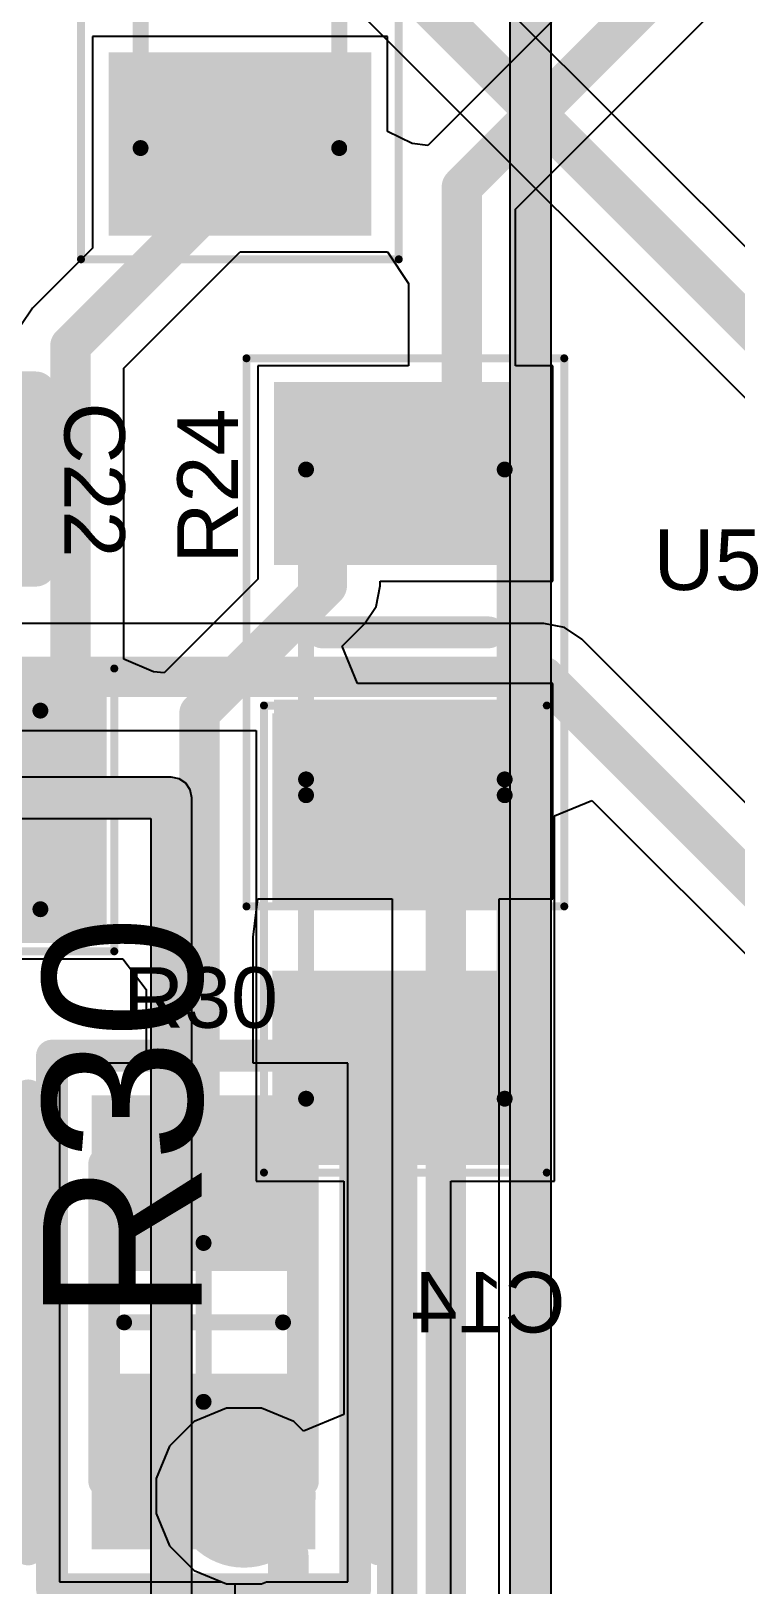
# Model space of a CAD drawing. Header units: inches. Extents: x 2.95 to 6.74, y 1.23 to 4.83.
# Drawn here: x 5.3983 to 5.5729, y 3.9179 to 4.303 of the extents above; entities that cross this region are included whole.
import ezdxf

# ---------------------------------------------------------------- set-up
doc = ezdxf.new("R2010")
doc.units = ezdxf.units.IN
doc.header["$MEASUREMENT"] = 0
for name, color, linetype in [('Bottom 3D Body', 56, 'Continuous'), ('Bottom Layer', 5, 'Continuous'), ('Bottom Overlay', 54, 'Continuous'), ('Bottom Paste', 16, 'Continuous'), ('Bottom Solder', 6, 'Continuous'), ('GND', 76, 'Continuous'), ('Mechanical 10', 56, 'Continuous'), ('Mechanical 12', 56, 'Continuous'), ('Mechanical 15', 56, 'Continuous'), ('PWR', 16, 'Continuous'), ('Top 3D Body', 56, 'Continuous'), ('Top Assembly', 56, 'Continuous'), ('Top Component Center', 56, 'Continuous'), ('Top Courtyard', 56, 'Continuous'), ('Top Layer', 1, 'Continuous'), ('Top Overlay', 2, 'Continuous'), ('Top Paste', 8, 'Continuous'), ('Top Solder', 216, 'Continuous'), ('Via Holes', 16, 'Continuous')]:
    doc.layers.add(name, color=color, linetype=linetype)
doc.styles.add('Arial', font='', dxfattribs={"height": 0.2})
doc.styles.get('Arial').set_extended_font_data('Arial')

# ---------------------------------------------------------------- blocks, each defined once
blk = doc.blocks.new('FP_RP732A_IPC_B_69')
at = {"layer": 'Top Layer'}
for points in [[(-0.05626, 0.02772), (-0.01272, 0.02772), (-0.01272, -0.02772), (-0.05626, -0.02772)], [(0.01272, 0.02772), (0.05626, 0.02772), (0.05626, -0.02772), (0.01272, -0.02772)]]:
    blk.add_hatch(color=1, dxfattribs=at).paths.add_polyline_path(points)
at = {"layer": 'Top Paste'}
for points in [[(-0.05626, 0.02772), (-0.01272, 0.02772), (-0.01272, -0.02772), (-0.05626, -0.02772)], [(0.01272, 0.02772), (0.05626, 0.02772), (0.05626, -0.02772), (0.01272, -0.02772)]]:
    blk.add_hatch(color=8, dxfattribs=at).paths.add_polyline_path(points)
at = {"layer": 'Top Solder'}
for points in [[(-0.05626, 0.02772), (-0.01272, 0.02772), (-0.01272, -0.02772), (-0.05626, -0.02772)], [(0.01272, 0.02772), (0.05626, 0.02772), (0.05626, -0.02772), (0.01272, -0.02772)]]:
    blk.add_hatch(color=216, dxfattribs=at).paths.add_polyline_path(points)
at = {"layer": 'Top 3D Body'}
for points in [[(-0.03937, 0.02461, 0.00787, 0.00787, 0), (-0.03937, -0.02461, 0.00787, 0.00787, 0)], [(-0.03937, 0.02461, 0.00787, 0.00787, 0), (0.03937, 0.02461, 0.00787, 0.00787, 0)], [(0.03937, 0.02461, 0.00787, 0.00787, 0), (0.03937, -0.02461, 0.00787, 0.00787, 0)], [(-0.03937, -0.02461, 0.00787, 0.00787, 0), (0.03937, -0.02461, 0.00787, 0.00787, 0)]]:
    blk.add_lwpolyline(points, format="xyseb", dxfattribs=at)
for points in [[(-0.04134, 0.02461, 0.00394, 0.00394, 1), (-0.0374, 0.02461, 0.00394, 0.00394, 1)], [(-0.04134, 0.02461, 0.00394, 0.00394, 1), (-0.0374, 0.02461, 0.00394, 0.00394, 1)], [(0.0374, 0.02461, 0.00394, 0.00394, 1), (0.04134, 0.02461, 0.00394, 0.00394, 1)], [(0.0374, 0.02461, 0.00394, 0.00394, 1), (0.04134, 0.02461, 0.00394, 0.00394, 1)], [(-0.04134, -0.02461, 0.00394, 0.00394, 1), (-0.0374, -0.02461, 0.00394, 0.00394, 1)], [(-0.04134, -0.02461, 0.00394, 0.00394, 1), (-0.0374, -0.02461, 0.00394, 0.00394, 1)], [(0.0374, -0.02461, 0.00394, 0.00394, 1), (0.04134, -0.02461, 0.00394, 0.00394, 1)], [(0.0374, -0.02461, 0.00394, 0.00394, 1), (0.04134, -0.02461, 0.00394, 0.00394, 1)]]:
    blk.add_lwpolyline(points, format="xyseb", close=True, dxfattribs=at)
at = {"layer": 'Top Assembly'}
for points in [[(-0.06611, 0.03756, 0.00787, 0.00787, 0), (-0.06611, -0.03756, 0.00787, 0.00787, 0)], [(-0.06611, 0.03756, 0.00787, 0.00787, 0), (0.06611, 0.03756, 0.00787, 0.00787, 0)], [(0.06611, 0.03756, 0.00787, 0.00787, 0), (0.06611, -0.03756, 0.00787, 0.00787, 0)], [(-0.06611, -0.03756, 0.00787, 0.00787, 0), (0.06611, -0.03756, 0.00787, 0.00787, 0)]]:
    blk.add_lwpolyline(points, format="xyseb", dxfattribs=at)
for points in [[(-0.06808, 0.03756, 0.00394, 0.00394, 1), (-0.06414, 0.03756, 0.00394, 0.00394, 1)], [(-0.06808, 0.03756, 0.00394, 0.00394, 1), (-0.06414, 0.03756, 0.00394, 0.00394, 1)], [(0.06414, 0.03756, 0.00394, 0.00394, 1), (0.06808, 0.03756, 0.00394, 0.00394, 1)], [(0.06414, 0.03756, 0.00394, 0.00394, 1), (0.06808, 0.03756, 0.00394, 0.00394, 1)], [(-0.06808, -0.03756, 0.00394, 0.00394, 1), (-0.06414, -0.03756, 0.00394, 0.00394, 1)], [(-0.06808, -0.03756, 0.00394, 0.00394, 1), (-0.06414, -0.03756, 0.00394, 0.00394, 1)], [(0.06414, -0.03756, 0.00394, 0.00394, 1), (0.06808, -0.03756, 0.00394, 0.00394, 1)], [(0.06414, -0.03756, 0.00394, 0.00394, 1), (0.06808, -0.03756, 0.00394, 0.00394, 1)]]:
    blk.add_lwpolyline(points, format="xyseb", close=True, dxfattribs=at)
at = {"layer": 'Top Component Center'}
for points in [[(0, 0.01969, 0.00394, 0.00394, 0), (0, -0.01969, 0.00394, 0.00394, 0)], [(-0.01969, 0, 0.00394, 0.00394, 0), (0.01969, 0, 0.00394, 0.00394, 0)]]:
    blk.add_lwpolyline(points, format="xyseb", dxfattribs=at)
for points in [[(-0.00098, 0.01969, 0.00197, 0.00197, 1), (0.00098, 0.01969, 0.00197, 0.00197, 1)], [(-0.02067, 0, 0.00197, 0.00197, 1), (-0.0187, 0, 0.00197, 0.00197, 1)], [(0.0187, 0, 0.00197, 0.00197, 1), (0.02067, 0, 0.00197, 0.00197, 1)], [(-0.00098, -0.01969, 0.00197, 0.00197, 1), (0.00098, -0.01969, 0.00197, 0.00197, 1)]]:
    blk.add_lwpolyline(points, format="xyseb", close=True, dxfattribs=at)
at = {"layer": 'Top Courtyard'}
for points in [[(-0.06611, 0.03756, 0.00787, 0.00787, 0), (-0.06611, -0.03756, 0.00787, 0.00787, 0)], [(-0.06611, 0.03756, 0.00787, 0.00787, 0), (0.06611, 0.03756, 0.00787, 0.00787, 0)], [(0.06611, 0.03756, 0.00787, 0.00787, 0), (0.06611, -0.03756, 0.00787, 0.00787, 0)], [(-0.06611, -0.03756, 0.00787, 0.00787, 0), (0.06611, -0.03756, 0.00787, 0.00787, 0)]]:
    blk.add_lwpolyline(points, format="xyseb", dxfattribs=at)
for points in [[(-0.06808, 0.03756, 0.00394, 0.00394, 1), (-0.06414, 0.03756, 0.00394, 0.00394, 1)], [(-0.06808, 0.03756, 0.00394, 0.00394, 1), (-0.06414, 0.03756, 0.00394, 0.00394, 1)], [(0.06414, 0.03756, 0.00394, 0.00394, 1), (0.06808, 0.03756, 0.00394, 0.00394, 1)], [(0.06414, 0.03756, 0.00394, 0.00394, 1), (0.06808, 0.03756, 0.00394, 0.00394, 1)], [(-0.06808, -0.03756, 0.00394, 0.00394, 1), (-0.06414, -0.03756, 0.00394, 0.00394, 1)], [(-0.06808, -0.03756, 0.00394, 0.00394, 1), (-0.06414, -0.03756, 0.00394, 0.00394, 1)], [(0.06414, -0.03756, 0.00394, 0.00394, 1), (0.06808, -0.03756, 0.00394, 0.00394, 1)], [(0.06414, -0.03756, 0.00394, 0.00394, 1), (0.06808, -0.03756, 0.00394, 0.00394, 1)]]:
    blk.add_lwpolyline(points, format="xyseb", close=True, dxfattribs=at)
at = {"layer": 'Top Overlay'}
for points in [[(-0.05626, 0.04347, 0.00787, 0.00787, 0), (0.05626, 0.04347, 0.00787, 0.00787, 0)], [(-0.05626, -0.04347, 0.00787, 0.00787, 0), (0.05626, -0.04347, 0.00787, 0.00787, 0)]]:
    blk.add_lwpolyline(points, format="xyseb", dxfattribs=at)
for points in [[(-0.05823, 0.04347, 0.00394, 0.00394, 1), (-0.0543, 0.04347, 0.00394, 0.00394, 1)], [(0.0543, 0.04347, 0.00394, 0.00394, 1), (0.05823, 0.04347, 0.00394, 0.00394, 1)], [(-0.05823, -0.04347, 0.00394, 0.00394, 1), (-0.0543, -0.04347, 0.00394, 0.00394, 1)], [(0.0543, -0.04347, 0.00394, 0.00394, 1), (0.05823, -0.04347, 0.00394, 0.00394, 1)]]:
    blk.add_lwpolyline(points, format="xyseb", close=True, dxfattribs=at)
at = {"layer": 'Top Assembly', "style": 'Arial'}
blk.add_text('R30', height=0.03937, dxfattribs=at).set_placement((0, 0.00044))
blk = doc.blocks.new('RESC2012X50N_75')
at = {"layer": 'Top Layer'}
for points in [[(-0.05807, -0.02854), (-0.05807, 0.02854), (-0.02067, 0.02854), (-0.02067, -0.02854)], [(0.02067, -0.02854), (0.02067, 0.02854), (0.05807, 0.02854), (0.05807, -0.02854)]]:
    blk.add_hatch(color=1, dxfattribs=at).paths.add_polyline_path(points)
at = {"layer": 'Top Paste'}
for points in [[(-0.05807, -0.02854), (-0.05807, 0.02854), (-0.02067, 0.02854), (-0.02067, -0.02854)], [(0.02067, -0.02854), (0.02067, 0.02854), (0.05807, 0.02854), (0.05807, -0.02854)]]:
    blk.add_hatch(color=8, dxfattribs=at).paths.add_polyline_path(points)
at = {"layer": 'Top Solder'}
for points in [[(-0.06207, -0.03254), (-0.06207, 0.03254), (-0.01667, 0.03254), (-0.01667, -0.03254)], [(0.01667, -0.03254), (0.01667, 0.03254), (0.06207, 0.03254), (0.06207, -0.03254)]]:
    blk.add_hatch(color=216, dxfattribs=at).paths.add_polyline_path(points)
at = {"layer": 'Mechanical 15'}
for points in [[(-0.06791, -0.03937, 0.00197, 0.00197, 0), (-0.06791, 0.03937, 0.00197, 0.00197, 0)], [(0.06791, 0.03937, 0.00197, 0.00197, 0), (-0.06791, 0.03937, 0.00197, 0.00197, 0)], [(0.06791, -0.03937, 0.00197, 0.00197, 0), (0.06791, 0.03937, 0.00197, 0.00197, 0)], [(0.06791, -0.03937, 0.00197, 0.00197, 0), (-0.06791, -0.03937, 0.00197, 0.00197, 0)]]:
    blk.add_lwpolyline(points, format="xyseb", dxfattribs=at)
for points in [[(-0.06841, 0.03937, 0.000984, 0.000984, 1), (-0.06742, 0.03937, 0.000984, 0.000984, 1)], [(-0.06841, 0.03937, 0.000984, 0.000984, 1), (-0.06742, 0.03937, 0.000984, 0.000984, 1)], [(0.06742, 0.03937, 0.000984, 0.000984, 1), (0.06841, 0.03937, 0.000984, 0.000984, 1)], [(0.06742, 0.03937, 0.000984, 0.000984, 1), (0.06841, 0.03937, 0.000984, 0.000984, 1)], [(-0.06841, -0.03937, 0.000984, 0.000984, 1), (-0.06742, -0.03937, 0.000984, 0.000984, 1)], [(-0.06841, -0.03937, 0.000984, 0.000984, 1), (-0.06742, -0.03937, 0.000984, 0.000984, 1)], [(0.06742, -0.03937, 0.000984, 0.000984, 1), (0.06841, -0.03937, 0.000984, 0.000984, 1)], [(0.06742, -0.03937, 0.000984, 0.000984, 1), (0.06841, -0.03937, 0.000984, 0.000984, 1)]]:
    blk.add_lwpolyline(points, format="xyseb", close=True, dxfattribs=at)
at = {"layer": 'Top 3D Body'}
for points in [[(-0.04035, -0.02461, 0.00394, 0.00394, 0), (-0.04035, 0.02461, 0.00394, 0.00394, 0)], [(0.04035, 0.02461, 0.00394, 0.00394, 0), (-0.04035, 0.02461, 0.00394, 0.00394, 0)], [(0.04035, -0.02461, 0.00394, 0.00394, 0), (0.04035, 0.02461, 0.00394, 0.00394, 0)], [(0.04035, -0.02461, 0.00394, 0.00394, 0), (-0.04035, -0.02461, 0.00394, 0.00394, 0)]]:
    blk.add_lwpolyline(points, format="xyseb", dxfattribs=at)
for points in [[(-0.04134, 0.02461, 0.00197, 0.00197, 1), (-0.03937, 0.02461, 0.00197, 0.00197, 1)], [(-0.04134, 0.02461, 0.00197, 0.00197, 1), (-0.03937, 0.02461, 0.00197, 0.00197, 1)], [(0.03937, 0.02461, 0.00197, 0.00197, 1), (0.04134, 0.02461, 0.00197, 0.00197, 1)], [(0.03937, 0.02461, 0.00197, 0.00197, 1), (0.04134, 0.02461, 0.00197, 0.00197, 1)], [(-0.04134, -0.02461, 0.00197, 0.00197, 1), (-0.03937, -0.02461, 0.00197, 0.00197, 1)], [(-0.04134, -0.02461, 0.00197, 0.00197, 1), (-0.03937, -0.02461, 0.00197, 0.00197, 1)], [(0.03937, -0.02461, 0.00197, 0.00197, 1), (0.04134, -0.02461, 0.00197, 0.00197, 1)], [(0.03937, -0.02461, 0.00197, 0.00197, 1), (0.04134, -0.02461, 0.00197, 0.00197, 1)]]:
    blk.add_lwpolyline(points, format="xyseb", close=True, dxfattribs=at)
at = {"layer": 'Top Overlay'}
blk.add_lwpolyline([(0, -0.02067, 0.00787, 0.00787, 0), (0, 0.02067, 0.00787, 0.00787, 0)], format="xyseb", dxfattribs=at)
for points in [[(-0.00197, 0.02067, 0.00394, 0.00394, 1), (0.00197, 0.02067, 0.00394, 0.00394, 1)], [(-0.00197, -0.02067, 0.00394, 0.00394, 1), (0.00197, -0.02067, 0.00394, 0.00394, 1)]]:
    blk.add_lwpolyline(points, format="xyseb", close=True, dxfattribs=at)
blk = doc.blocks.new('RESC2012X50N_81')
at = {"layer": 'Top Layer'}
for points in [[(-0.05807, -0.02854), (-0.05807, 0.02854), (-0.02067, 0.02854), (-0.02067, -0.02854)], [(0.02067, -0.02854), (0.02067, 0.02854), (0.05807, 0.02854), (0.05807, -0.02854)]]:
    blk.add_hatch(color=1, dxfattribs=at).paths.add_polyline_path(points)
at = {"layer": 'Top Paste'}
for points in [[(-0.05807, -0.02854), (-0.05807, 0.02854), (-0.02067, 0.02854), (-0.02067, -0.02854)], [(0.02067, -0.02854), (0.02067, 0.02854), (0.05807, 0.02854), (0.05807, -0.02854)]]:
    blk.add_hatch(color=8, dxfattribs=at).paths.add_polyline_path(points)
at = {"layer": 'Top Solder'}
for points in [[(-0.06207, -0.03254), (-0.06207, 0.03254), (-0.01667, 0.03254), (-0.01667, -0.03254)], [(0.01667, -0.03254), (0.01667, 0.03254), (0.06207, 0.03254), (0.06207, -0.03254)]]:
    blk.add_hatch(color=216, dxfattribs=at).paths.add_polyline_path(points)
at = {"layer": 'Mechanical 15'}
for points in [[(-0.06791, -0.03937, 0.00197, 0.00197, 0), (-0.06791, 0.03937, 0.00197, 0.00197, 0)], [(0.06791, 0.03937, 0.00197, 0.00197, 0), (-0.06791, 0.03937, 0.00197, 0.00197, 0)], [(0.06791, -0.03937, 0.00197, 0.00197, 0), (0.06791, 0.03937, 0.00197, 0.00197, 0)], [(0.06791, -0.03937, 0.00197, 0.00197, 0), (-0.06791, -0.03937, 0.00197, 0.00197, 0)]]:
    blk.add_lwpolyline(points, format="xyseb", dxfattribs=at)
for points in [[(-0.06841, 0.03937, 0.000984, 0.000984, 1), (-0.06742, 0.03937, 0.000984, 0.000984, 1)], [(-0.06841, 0.03937, 0.000984, 0.000984, 1), (-0.06742, 0.03937, 0.000984, 0.000984, 1)], [(0.06742, 0.03937, 0.000984, 0.000984, 1), (0.06841, 0.03937, 0.000984, 0.000984, 1)], [(0.06742, 0.03937, 0.000984, 0.000984, 1), (0.06841, 0.03937, 0.000984, 0.000984, 1)], [(-0.06841, -0.03937, 0.000984, 0.000984, 1), (-0.06742, -0.03937, 0.000984, 0.000984, 1)], [(-0.06841, -0.03937, 0.000984, 0.000984, 1), (-0.06742, -0.03937, 0.000984, 0.000984, 1)], [(0.06742, -0.03937, 0.000984, 0.000984, 1), (0.06841, -0.03937, 0.000984, 0.000984, 1)], [(0.06742, -0.03937, 0.000984, 0.000984, 1), (0.06841, -0.03937, 0.000984, 0.000984, 1)]]:
    blk.add_lwpolyline(points, format="xyseb", close=True, dxfattribs=at)
at = {"layer": 'Top 3D Body'}
for points in [[(-0.04035, -0.02461, 0.00394, 0.00394, 0), (-0.04035, 0.02461, 0.00394, 0.00394, 0)], [(0.04035, 0.02461, 0.00394, 0.00394, 0), (-0.04035, 0.02461, 0.00394, 0.00394, 0)], [(0.04035, -0.02461, 0.00394, 0.00394, 0), (0.04035, 0.02461, 0.00394, 0.00394, 0)], [(0.04035, -0.02461, 0.00394, 0.00394, 0), (-0.04035, -0.02461, 0.00394, 0.00394, 0)]]:
    blk.add_lwpolyline(points, format="xyseb", dxfattribs=at)
for points in [[(-0.04134, 0.02461, 0.00197, 0.00197, 1), (-0.03937, 0.02461, 0.00197, 0.00197, 1)], [(-0.04134, 0.02461, 0.00197, 0.00197, 1), (-0.03937, 0.02461, 0.00197, 0.00197, 1)], [(0.03937, 0.02461, 0.00197, 0.00197, 1), (0.04134, 0.02461, 0.00197, 0.00197, 1)], [(0.03937, 0.02461, 0.00197, 0.00197, 1), (0.04134, 0.02461, 0.00197, 0.00197, 1)], [(-0.04134, -0.02461, 0.00197, 0.00197, 1), (-0.03937, -0.02461, 0.00197, 0.00197, 1)], [(-0.04134, -0.02461, 0.00197, 0.00197, 1), (-0.03937, -0.02461, 0.00197, 0.00197, 1)], [(0.03937, -0.02461, 0.00197, 0.00197, 1), (0.04134, -0.02461, 0.00197, 0.00197, 1)], [(0.03937, -0.02461, 0.00197, 0.00197, 1), (0.04134, -0.02461, 0.00197, 0.00197, 1)]]:
    blk.add_lwpolyline(points, format="xyseb", close=True, dxfattribs=at)
at = {"layer": 'Top Overlay'}
blk.add_lwpolyline([(0, -0.02067, 0.00787, 0.00787, 0), (0, 0.02067, 0.00787, 0.00787, 0)], format="xyseb", dxfattribs=at)
for points in [[(-0.00197, 0.02067, 0.00394, 0.00394, 1), (0.00197, 0.02067, 0.00394, 0.00394, 1)], [(-0.00197, -0.02067, 0.00394, 0.00394, 1), (0.00197, -0.02067, 0.00394, 0.00394, 1)]]:
    blk.add_lwpolyline(points, format="xyseb", close=True, dxfattribs=at)
blk = doc.blocks.new('CAPC1005X55N_155')
at = {"layer": 'Top Layer'}
for points in [[(-0.03063, 0.01181), (-0.00937, 0.01181), (-0.00937, -0.01181), (-0.03063, -0.01181)], [(0.00638, 0.01181), (0.02764, 0.01181), (0.02764, -0.01181), (0.00638, -0.01181)]]:
    blk.add_hatch(color=1, dxfattribs=at).paths.add_polyline_path(points)
at = {"layer": 'Top Paste'}
for points in [[(-0.03063, 0.01181), (-0.00937, 0.01181), (-0.00937, -0.01181), (-0.03063, -0.01181)], [(0.00638, 0.01181), (0.02764, 0.01181), (0.02764, -0.01181), (0.00638, -0.01181)]]:
    blk.add_hatch(color=8, dxfattribs=at).paths.add_polyline_path(points)
at = {"layer": 'Top Solder'}
for points in [[(-0.03465, 0.01583), (-0.00535, 0.01583), (-0.00535, -0.01583), (-0.03465, -0.01583)], [(0.00236, 0.01583), (0.03165, 0.01583), (0.03165, -0.01583), (0.00236, -0.01583)]]:
    blk.add_hatch(color=216, dxfattribs=at).paths.add_polyline_path(points)
at = {"layer": 'Mechanical 10'}
for points in [[(-0.02087, 0.01102, 0.01, 0.01, 0), (-0.02087, -0.01102, 0.01, 0.01, 0)], [(0.02087, 0.01102, 0.01, 0.01, 0), (-0.02087, 0.01102, 0.01, 0.01, 0)], [(0.02087, 0.01102, 0.01, 0.01, 0), (0.02087, -0.01102, 0.01, 0.01, 0)], [(0.02087, -0.01102, 0.01, 0.01, 0), (-0.02087, -0.01102, 0.01, 0.01, 0)]]:
    blk.add_lwpolyline(points, format="xyseb", dxfattribs=at)
for points in [[(-0.02337, 0.01102, 0.005, 0.005, 1), (-0.01837, 0.01102, 0.005, 0.005, 1)], [(-0.02337, 0.01102, 0.005, 0.005, 1), (-0.01837, 0.01102, 0.005, 0.005, 1)], [(0.01837, 0.01102, 0.005, 0.005, 1), (0.02337, 0.01102, 0.005, 0.005, 1)], [(0.01837, 0.01102, 0.005, 0.005, 1), (0.02337, 0.01102, 0.005, 0.005, 1)], [(-0.02337, -0.01102, 0.005, 0.005, 1), (-0.01837, -0.01102, 0.005, 0.005, 1)], [(-0.02337, -0.01102, 0.005, 0.005, 1), (-0.01837, -0.01102, 0.005, 0.005, 1)], [(0.01837, -0.01102, 0.005, 0.005, 1), (0.02337, -0.01102, 0.005, 0.005, 1)], [(0.01837, -0.01102, 0.005, 0.005, 1), (0.02337, -0.01102, 0.005, 0.005, 1)]]:
    blk.add_lwpolyline(points, format="xyseb", close=True, dxfattribs=at)
at = {"layer": 'Mechanical 12'}
for points in [[(-0.0374, 0.02165, 0.01, 0.01, 0), (-0.0374, -0.02165, 0.01, 0.01, 0)], [(0.0374, 0.02165, 0.01, 0.01, 0), (-0.0374, 0.02165, 0.01, 0.01, 0)], [(0.0374, 0.02165, 0.01, 0.01, 0), (0.0374, -0.02165, 0.01, 0.01, 0)], [(0.0374, -0.02165, 0.01, 0.01, 0), (-0.0374, -0.02165, 0.01, 0.01, 0)]]:
    blk.add_lwpolyline(points, format="xyseb", dxfattribs=at)
for points in [[(-0.0399, 0.02165, 0.005, 0.005, 1), (-0.0349, 0.02165, 0.005, 0.005, 1)], [(-0.0399, 0.02165, 0.005, 0.005, 1), (-0.0349, 0.02165, 0.005, 0.005, 1)], [(0.0349, 0.02165, 0.005, 0.005, 1), (0.0399, 0.02165, 0.005, 0.005, 1)], [(0.0349, 0.02165, 0.005, 0.005, 1), (0.0399, 0.02165, 0.005, 0.005, 1)], [(-0.0399, -0.02165, 0.005, 0.005, 1), (-0.0349, -0.02165, 0.005, 0.005, 1)], [(-0.0399, -0.02165, 0.005, 0.005, 1), (-0.0349, -0.02165, 0.005, 0.005, 1)], [(0.0349, -0.02165, 0.005, 0.005, 1), (0.0399, -0.02165, 0.005, 0.005, 1)], [(0.0349, -0.02165, 0.005, 0.005, 1), (0.0399, -0.02165, 0.005, 0.005, 1)]]:
    blk.add_lwpolyline(points, format="xyseb", close=True, dxfattribs=at)
blk = doc.blocks.new('CAPC2012X94N_158')
at = {"layer": 'Top Layer'}
for points in [[(-0.05197, -0.02894), (-0.05197, 0.02894), (-0.01181, 0.02894), (-0.01181, -0.02894)], [(0.01181, -0.02894), (0.01181, 0.02894), (0.05197, 0.02894), (0.05197, -0.02894)]]:
    blk.add_hatch(color=1, dxfattribs=at).paths.add_polyline_path(points)
at = {"layer": 'Top Paste'}
for points in [[(-0.05197, -0.02894), (-0.05197, 0.02894), (-0.01181, 0.02894), (-0.01181, -0.02894)], [(0.01181, -0.02894), (0.01181, 0.02894), (0.05197, 0.02894), (0.05197, -0.02894)]]:
    blk.add_hatch(color=8, dxfattribs=at).paths.add_polyline_path(points)
at = {"layer": 'Top Solder'}
for points in [[(-0.05597, -0.03294), (-0.05597, 0.03294), (-0.00781, 0.03294), (-0.00781, -0.03294)], [(0.00781, -0.03294), (0.00781, 0.03294), (0.05597, 0.03294), (0.05597, -0.03294)]]:
    blk.add_hatch(color=216, dxfattribs=at).paths.add_polyline_path(points)
at = {"layer": 'Mechanical 15'}
for points in [[(-0.05787, 0.03504, 0.00197, 0.00197, 0), (0.05787, 0.03504, 0.00197, 0.00197, 0)], [(-0.05787, -0.03504, 0.00197, 0.00197, 0), (-0.05787, 0.03504, 0.00197, 0.00197, 0)], [(0.05787, -0.03504, 0.00197, 0.00197, 0), (0.05787, 0.03504, 0.00197, 0.00197, 0)], [(-0.05787, -0.03504, 0.00197, 0.00197, 0), (0.05787, -0.03504, 0.00197, 0.00197, 0)]]:
    blk.add_lwpolyline(points, format="xyseb", dxfattribs=at)
for points in [[(-0.05837, 0.03504, 0.000984, 0.000984, 1), (-0.05738, 0.03504, 0.000984, 0.000984, 1)], [(-0.05837, 0.03504, 0.000984, 0.000984, 1), (-0.05738, 0.03504, 0.000984, 0.000984, 1)], [(0.05738, 0.03504, 0.000984, 0.000984, 1), (0.05837, 0.03504, 0.000984, 0.000984, 1)], [(0.05738, 0.03504, 0.000984, 0.000984, 1), (0.05837, 0.03504, 0.000984, 0.000984, 1)], [(-0.05837, -0.03504, 0.000984, 0.000984, 1), (-0.05738, -0.03504, 0.000984, 0.000984, 1)], [(-0.05837, -0.03504, 0.000984, 0.000984, 1), (-0.05738, -0.03504, 0.000984, 0.000984, 1)], [(0.05738, -0.03504, 0.000984, 0.000984, 1), (0.05837, -0.03504, 0.000984, 0.000984, 1)], [(0.05738, -0.03504, 0.000984, 0.000984, 1), (0.05837, -0.03504, 0.000984, 0.000984, 1)]]:
    blk.add_lwpolyline(points, format="xyseb", close=True, dxfattribs=at)
at = {"layer": 'Top 3D Body'}
for points in [[(-0.03957, 0.02461, 0.00394, 0.00394, 0), (0.03957, 0.02461, 0.00394, 0.00394, 0)], [(-0.03957, -0.02461, 0.00394, 0.00394, 0), (-0.03957, 0.02461, 0.00394, 0.00394, 0)], [(0.03957, -0.02461, 0.00394, 0.00394, 0), (0.03957, 0.02461, 0.00394, 0.00394, 0)], [(-0.03957, -0.02461, 0.00394, 0.00394, 0), (0.03957, -0.02461, 0.00394, 0.00394, 0)]]:
    blk.add_lwpolyline(points, format="xyseb", dxfattribs=at)
for points in [[(-0.04055, 0.02461, 0.00197, 0.00197, 1), (-0.03858, 0.02461, 0.00197, 0.00197, 1)], [(-0.04055, 0.02461, 0.00197, 0.00197, 1), (-0.03858, 0.02461, 0.00197, 0.00197, 1)], [(0.03858, 0.02461, 0.00197, 0.00197, 1), (0.04055, 0.02461, 0.00197, 0.00197, 1)], [(0.03858, 0.02461, 0.00197, 0.00197, 1), (0.04055, 0.02461, 0.00197, 0.00197, 1)], [(-0.04055, -0.02461, 0.00197, 0.00197, 1), (-0.03858, -0.02461, 0.00197, 0.00197, 1)], [(-0.04055, -0.02461, 0.00197, 0.00197, 1), (-0.03858, -0.02461, 0.00197, 0.00197, 1)], [(0.03858, -0.02461, 0.00197, 0.00197, 1), (0.04055, -0.02461, 0.00197, 0.00197, 1)], [(0.03858, -0.02461, 0.00197, 0.00197, 1), (0.04055, -0.02461, 0.00197, 0.00197, 1)]]:
    blk.add_lwpolyline(points, format="xyseb", close=True, dxfattribs=at)
blk = doc.blocks.new('CAPC2012X94N_B_163')
at = {"layer": 'Bottom Layer'}
for points in [[(-0.01181, 0.02894), (-0.01181, -0.02894), (-0.05197, -0.02894), (-0.05197, 0.02894)], [(0.05197, 0.02894), (0.05197, -0.02894), (0.01181, -0.02894), (0.01181, 0.02894)]]:
    blk.add_hatch(color=5, dxfattribs=at).paths.add_polyline_path(points)
at = {"layer": 'Bottom Paste'}
for points in [[(-0.01181, 0.02894), (-0.01181, -0.02894), (-0.05197, -0.02894), (-0.05197, 0.02894)], [(0.05197, 0.02894), (0.05197, -0.02894), (0.01181, -0.02894), (0.01181, 0.02894)]]:
    blk.add_hatch(color=16, dxfattribs=at).paths.add_polyline_path(points)
at = {"layer": 'Bottom Solder'}
for points in [[(-0.00781, 0.03294), (-0.00781, -0.03294), (-0.05597, -0.03294), (-0.05597, 0.03294)], [(0.05597, 0.03294), (0.05597, -0.03294), (0.00781, -0.03294), (0.00781, 0.03294)]]:
    blk.add_hatch(color=6, dxfattribs=at).paths.add_polyline_path(points)
at = {"layer": 'Bottom 3D Body'}
for points in [[(0.03957, 0.02461, 0.00394, 0.00394, 0), (-0.03957, 0.02461, 0.00394, 0.00394, 0)], [(-0.03957, -0.02461, 0.00394, 0.00394, 0), (-0.03957, 0.02461, 0.00394, 0.00394, 0)], [(0.03957, -0.02461, 0.00394, 0.00394, 0), (0.03957, 0.02461, 0.00394, 0.00394, 0)], [(0.03957, -0.02461, 0.00394, 0.00394, 0), (-0.03957, -0.02461, 0.00394, 0.00394, 0)]]:
    blk.add_lwpolyline(points, format="xyseb", dxfattribs=at)
for points in [[(-0.04055, 0.02461, 0.00197, 0.00197, 1), (-0.03858, 0.02461, 0.00197, 0.00197, 1)], [(-0.04055, 0.02461, 0.00197, 0.00197, 1), (-0.03858, 0.02461, 0.00197, 0.00197, 1)], [(0.03858, 0.02461, 0.00197, 0.00197, 1), (0.04055, 0.02461, 0.00197, 0.00197, 1)], [(0.03858, 0.02461, 0.00197, 0.00197, 1), (0.04055, 0.02461, 0.00197, 0.00197, 1)], [(-0.04055, -0.02461, 0.00197, 0.00197, 1), (-0.03858, -0.02461, 0.00197, 0.00197, 1)], [(-0.04055, -0.02461, 0.00197, 0.00197, 1), (-0.03858, -0.02461, 0.00197, 0.00197, 1)], [(0.03858, -0.02461, 0.00197, 0.00197, 1), (0.04055, -0.02461, 0.00197, 0.00197, 1)], [(0.03858, -0.02461, 0.00197, 0.00197, 1), (0.04055, -0.02461, 0.00197, 0.00197, 1)]]:
    blk.add_lwpolyline(points, format="xyseb", close=True, dxfattribs=at)
at = {"layer": 'Mechanical 15'}
for points in [[(0.05787, 0.03504, 0.00197, 0.00197, 0), (-0.05787, 0.03504, 0.00197, 0.00197, 0)], [(-0.05787, -0.03504, 0.00197, 0.00197, 0), (-0.05787, 0.03504, 0.00197, 0.00197, 0)], [(0.05787, -0.03504, 0.00197, 0.00197, 0), (0.05787, 0.03504, 0.00197, 0.00197, 0)], [(0.05787, -0.03504, 0.00197, 0.00197, 0), (-0.05787, -0.03504, 0.00197, 0.00197, 0)]]:
    blk.add_lwpolyline(points, format="xyseb", dxfattribs=at)
for points in [[(-0.05837, 0.03504, 0.000984, 0.000984, 1), (-0.05738, 0.03504, 0.000984, 0.000984, 1)], [(-0.05837, 0.03504, 0.000984, 0.000984, 1), (-0.05738, 0.03504, 0.000984, 0.000984, 1)], [(0.05738, 0.03504, 0.000984, 0.000984, 1), (0.05837, 0.03504, 0.000984, 0.000984, 1)], [(0.05738, 0.03504, 0.000984, 0.000984, 1), (0.05837, 0.03504, 0.000984, 0.000984, 1)], [(-0.05837, -0.03504, 0.000984, 0.000984, 1), (-0.05738, -0.03504, 0.000984, 0.000984, 1)], [(-0.05837, -0.03504, 0.000984, 0.000984, 1), (-0.05738, -0.03504, 0.000984, 0.000984, 1)], [(0.05738, -0.03504, 0.000984, 0.000984, 1), (0.05837, -0.03504, 0.000984, 0.000984, 1)], [(0.05738, -0.03504, 0.000984, 0.000984, 1), (0.05837, -0.03504, 0.000984, 0.000984, 1)]]:
    blk.add_lwpolyline(points, format="xyseb", close=True, dxfattribs=at)

msp = doc.modelspace()

# ---------------------------------------------------------------- hatches: boundary and pattern name
at = {"layer": 'Bottom Layer'}
h = msp.add_hatch(color=5, dxfattribs=at)
edge = h.paths.add_edge_path()
edge.add_arc((5.498, 4.11), 0.01378, 0, 360)
h = msp.add_hatch(color=5, dxfattribs=at)
edge = h.paths.add_edge_path()
edge.add_arc((5.451, 3.94), 0.01378, 0, 360)
at = {"layer": 'Bottom Solder'}
h = msp.add_hatch(color=6, dxfattribs=at)
edge = h.paths.add_edge_path()
edge.add_arc((5.498, 4.11), 0.01778, 0, 360)
h = msp.add_hatch(color=6, dxfattribs=at)
edge = h.paths.add_edge_path()
edge.add_arc((5.451, 3.94), 0.01778, 0, 360)
at = {"layer": 'GND'}
h = msp.add_hatch(color=76, dxfattribs=at)
edge = h.paths.add_edge_path()
edge.add_arc((5.498, 4.11), 0.01591, 0, 360)
h = msp.add_hatch(color=76, dxfattribs=at)
edge = h.paths.add_edge_path()
edge.add_arc((5.451, 3.94), 0.01591, 0, 360)
at = {"layer": 'PWR'}
h = msp.add_hatch(color=16, dxfattribs=at)
edge = h.paths.add_edge_path()
edge.add_arc((5.498, 4.11), 0.01591, 0, 360)
h = msp.add_hatch(color=16, dxfattribs=at)
edge = h.paths.add_edge_path()
edge.add_arc((5.451, 3.94), 0.01591, 0, 360)
at = {"layer": 'Top Layer'}
h = msp.add_hatch(color=1, dxfattribs=at)
edge = h.paths.add_edge_path()
edge.add_arc((5.498, 4.11), 0.01378, 0, 360)
h = msp.add_hatch(color=1, dxfattribs=at)
edge = h.paths.add_edge_path()
edge.add_arc((5.451, 3.94), 0.01378, 0, 360)
at = {"layer": 'Top Solder'}
h = msp.add_hatch(color=216, dxfattribs=at)
edge = h.paths.add_edge_path()
edge.add_arc((5.498, 4.11), 0.01778, 0, 360)
h = msp.add_hatch(color=216, dxfattribs=at)
edge = h.paths.add_edge_path()
edge.add_arc((5.451, 3.94), 0.01778, 0, 360)
at = {"layer": 'Via Holes'}
h = msp.add_hatch(color=7, dxfattribs=at)
edge = h.paths.add_edge_path()
edge.add_arc((5.498, 4.11), 0.00591, 0, 360)
h = msp.add_hatch(color=7, dxfattribs=at)
edge = h.paths.add_edge_path()
edge.add_arc((5.451, 3.94), 0.00591, 0, 360)

# ---------------------------------------------------------------- linework, layer by layer
at = {"layer": 'Bottom Layer'}
for p, q in [((5.70337, 4.12137), (5.47137, 4.35337)), ((5.45651, 4.33075), (5.68075, 4.10651)), ((5.52532, 4.15622), (5.38197, 4.15622)), ((5.53039, 4.15521), (5.52532, 4.15622)), ((5.53469, 4.15234), (5.53039, 4.15521)), ((5.67478, 4.01225), (5.53469, 4.15234)), ((5.38746, 4.12971), (5.45406, 4.12971)), ((5.45406, 4.12971), (5.45406, 4.08419)), ((5.52794, 4.10854), (5.53718, 4.11237)), ((5.53718, 4.11237), (5.65992, 3.98963)), ((5.52794, 4.08419), (5.52794, 4.10854)), ((5.45406, 4.08419), (5.45406, 4.08181)), ((5.45406, 4.08181), (5.45406, 4.07419)), ((5.52794, 4.08181), (5.52794, 4.08419)), ((5.52794, 4.07419), (5.52794, 4.08181)), ((5.45406, 4.07419), (5.45406, 4.07181)), ((5.52794, 4.07181), (5.52794, 4.07419)), ((5.45406, 4.07181), (5.45406, 4.01803)), ((5.52794, 4.01803), (5.52794, 4.07181)), ((5.45406, 4.01803), (5.47575, 4.01803)), ((5.47575, 4.01803), (5.47575, 3.9602)), ((5.50225, 3.90549), (5.50225, 4.01803)), ((5.50225, 4.01803), (5.52794, 4.01803)), ((5.43866, 3.95846), (5.43254, 3.95234)), ((5.44667, 3.96178), (5.43866, 3.95846)), ((5.45533, 3.96178), (5.44667, 3.96178)), ((5.46334, 3.95846), (5.45533, 3.96178)), ((5.46575, 3.95606), (5.46334, 3.95846)), ((5.47575, 3.9602), (5.46575, 3.95606)), ((5.43254, 3.95234), (5.42922, 3.94433)), ((5.42922, 3.94433), (5.42922, 3.93567)), ((5.42922, 3.93567), (5.43254, 3.92766)), ((5.43254, 3.92766), (5.43866, 3.92154)), ((5.43866, 3.92154), (5.44667, 3.91822)), ((5.44667, 3.91822), (5.44875, 3.91822)), ((5.44875, 3.91822), (5.44875, 3.80154))]:
    msp.add_line(p, q, dxfattribs=at)
for points in [[(5.462, 4.344, 0.01, 0.01, 0), (5.694, 4.112, 0.01, 0.01, 0)], [(5.38197, 4.14297, 0.01, 0.01, 0), (5.52532, 4.14297, 0.01, 0.01, 0)], [(5.52532, 4.14297, 0.01, 0.01, 0), (5.66929, 3.999, 0.01, 0.01, 0)], [(5.491, 4.10989, 0.01, 0.01, 0), (5.49111, 4.11, 0.01, 0.01, 0)], [(5.49111, 4.11, 0.01, 0.01, 0), (5.498, 4.11, 0.01, 0.01, 0)], [(5.491, 4.04, 0.01, 0.01, 0), (5.491, 4.04611, 0.01, 0.01, 0)], [(5.489, 4.038, 0.01, 0.01, 0), (5.491, 4.04, 0.01, 0.01, 0)], [(5.489, 3.9, 0.01, 0.01, 0), (5.489, 4.038, 0.01, 0.01, 0)], [(5.451, 3.93636, 0.01, 0.01, 0), (5.451, 3.94, 0.01, 0.01, 0)], [(5.451, 3.93636, 0.01, 0.01, 0), (5.462, 3.92536, 0.01, 0.01, 0)], [(5.462, 3.7944, 0.01, 0.01, 0), (5.462, 3.92536, 0.01, 0.01, 0)]]:
    msp.add_lwpolyline(points, format="xyseb", dxfattribs=at)
for points in [[(5.52282, 4.14297, 0.005, 0.005, 1), (5.52782, 4.14297, 0.005, 0.005, 1)], [(5.52282, 4.14297, 0.005, 0.005, 1), (5.52782, 4.14297, 0.005, 0.005, 1)], [(5.4885, 4.10989, 0.005, 0.005, 1), (5.4935, 4.10989, 0.005, 0.005, 1)], [(5.48861, 4.11, 0.005, 0.005, 1), (5.49361, 4.11, 0.005, 0.005, 1)], [(5.48861, 4.11, 0.005, 0.005, 1), (5.49361, 4.11, 0.005, 0.005, 1)], [(5.4955, 4.11, 0.005, 0.005, 1), (5.5005, 4.11, 0.005, 0.005, 1)], [(5.4885, 4.04611, 0.005, 0.005, 1), (5.4935, 4.04611, 0.005, 0.005, 1)], [(5.4885, 4.04, 0.005, 0.005, 1), (5.4935, 4.04, 0.005, 0.005, 1)], [(5.4885, 4.04, 0.005, 0.005, 1), (5.4935, 4.04, 0.005, 0.005, 1)], [(5.4865, 4.038, 0.005, 0.005, 1), (5.4915, 4.038, 0.005, 0.005, 1)], [(5.4865, 4.038, 0.005, 0.005, 1), (5.4915, 4.038, 0.005, 0.005, 1)], [(5.4485, 3.94, 0.005, 0.005, 1), (5.4535, 3.94, 0.005, 0.005, 1)], [(5.4485, 3.93636, 0.005, 0.005, 1), (5.4535, 3.93636, 0.005, 0.005, 1)], [(5.4485, 3.93636, 0.005, 0.005, 1), (5.4535, 3.93636, 0.005, 0.005, 1)], [(5.4595, 3.92536, 0.005, 0.005, 1), (5.4645, 3.92536, 0.005, 0.005, 1)], [(5.4595, 3.92536, 0.005, 0.005, 1), (5.4645, 3.92536, 0.005, 0.005, 1)]]:
    msp.add_lwpolyline(points, format="xyseb", close=True, dxfattribs=at)
at = {"layer": 'GND'}
for p, q in [((5.5169, 4.401), (5.5169, 3.6991)), ((5.5271, 3.694), (5.5271, 4.401)), ((5.433, 4.1181), (4.882, 4.1181)), ((5.43495, 4.11771), (5.433, 4.1181)), ((5.4366, 4.1166), (5.43495, 4.11771)), ((5.43771, 4.11495), (5.4366, 4.1166)), ((5.4381, 4.113), (5.43771, 4.11495)), ((5.4381, 3.823), (5.4381, 4.113)), ((4.8871, 4.1079), (5.4279, 4.1079)), ((5.4279, 4.1079), (5.4279, 3.8281))]:
    msp.add_line(p, q, dxfattribs=at)
for points in [[(5.522, 3.694, 0.01, 0.01, 0), (5.522, 4.401, 0.01, 0.01, 0)], [(5.104, 4.113, 0.01, 0.01, 0), (5.433, 4.113, 0.01, 0.01, 0)], [(5.433, 3.823, 0.01, 0.01, 0), (5.433, 4.113, 0.01, 0.01, 0)]]:
    msp.add_lwpolyline(points, format="xyseb", dxfattribs=at)
msp.add_lwpolyline([(5.4305, 4.113, 0.005, 0.005, 1), (5.4355, 4.113, 0.005, 0.005, 1)], format="xyseb", close=True, dxfattribs=at)
msp.add_lwpolyline([(5.4305, 4.113, 0.005, 0.005, 1), (5.4355, 4.113, 0.005, 0.005, 1)], format="xyseb", close=True, dxfattribs=at)
at = {"layer": 'Top Layer'}
for p, q in [((5.58849, 4.3666), (5.49654, 4.27466)), ((5.51825, 4.25888), (5.61111, 4.35174)), ((5.48654, 4.3017), (5.41346, 4.3017)), ((5.41346, 4.3017), (5.41346, 4.2492)), ((5.48654, 4.27815), (5.48654, 4.3017)), ((5.49272, 4.27516), (5.48654, 4.27815)), ((5.49654, 4.27466), (5.49272, 4.27516)), ((5.51825, 4.22007), (5.51825, 4.25888)), ((5.41346, 4.2492), (5.39863, 4.23437)), ((5.42125, 4.21951), (5.45004, 4.2483)), ((5.45004, 4.2483), (5.48654, 4.2483)), ((5.48654, 4.2483), (5.49175, 4.24045)), ((5.49175, 4.24045), (5.49175, 4.22007)), ((5.39863, 4.23437), (5.39575, 4.23007)), ((5.42125, 4.14734), (5.42125, 4.21951)), ((5.49175, 4.22007), (5.45446, 4.22007)), ((5.45446, 4.22007), (5.45446, 4.1672)), ((5.52754, 4.22007), (5.51825, 4.22007)), ((5.52754, 4.16667), (5.52754, 4.22007)), ((5.45446, 4.1672), (5.43125, 4.144)), ((5.48478, 4.16553), (5.48478, 4.16667)), ((5.48478, 4.16667), (5.52754, 4.16667)), ((5.48377, 4.16045), (5.48478, 4.16553)), ((5.4809, 4.15615), (5.48377, 4.16045)), ((5.47531, 4.15057), (5.4809, 4.15615)), ((5.42859, 4.14424), (5.42125, 4.14734)), ((5.47914, 4.14133), (5.47531, 4.15057)), ((5.43125, 4.144), (5.42859, 4.14424)), ((5.52754, 4.14133), (5.47914, 4.14133)), ((5.52754, 4.08793), (5.52754, 4.14133)), ((5.45325, 4.07843), (5.45446, 4.08793)), ((5.45446, 4.08793), (5.48775, 4.08793)), ((5.48775, 4.08793), (5.48775, 3.90164)), ((5.51425, 3.90164), (5.51425, 4.08793)), ((5.51425, 4.08793), (5.52754, 4.08793)), ((5.45325, 4.04726), (5.45325, 4.07843)), ((5.37981, 4.07306), (5.42097, 4.07306)), ((5.42097, 4.07306), (5.42675, 4.06546)), ((5.42675, 4.06546), (5.42675, 4.04726)), ((5.42675, 4.04726), (5.40528, 4.04726)), ((5.40528, 4.04726), (5.40528, 3.98828)), ((5.47672, 4.04726), (5.45325, 4.04726)), ((5.47672, 3.98828), (5.47672, 4.04726)), ((5.40528, 3.98828), (5.40528, 3.98772)), ((5.40528, 3.98772), (5.40528, 3.97828)), ((5.47672, 3.98772), (5.47672, 3.98828)), ((5.47672, 3.97828), (5.47672, 3.98772)), ((5.40528, 3.97828), (5.40528, 3.97772)), ((5.40528, 3.97772), (5.40528, 3.91874)), ((5.47672, 3.97772), (5.47672, 3.97828)), ((5.47672, 3.91874), (5.47672, 3.97772)), ((5.40528, 3.91874), (5.44542, 3.91874)), ((5.44542, 3.91874), (5.44667, 3.91822)), ((5.44667, 3.91822), (5.45533, 3.91822)), ((5.45533, 3.91822), (5.45658, 3.91874)), ((5.45658, 3.91874), (5.47672, 3.91874))]:
    msp.add_line(p, q, dxfattribs=at)
for points in [[(5.505, 4.26437, 0.01, 0.01, 0), (5.60174, 4.36111, 0.01, 0.01, 0)], [(5.45, 4.267, 0.01, 0.01, 0), (5.45, 4.275, 0.01, 0.01, 0)], [(5.408, 4.225, 0.01, 0.01, 0), (5.45, 4.267, 0.01, 0.01, 0)], [(5.505, 4.20707, 0.01, 0.01, 0), (5.505, 4.26437, 0.01, 0.01, 0)], [(5.408, 4.13979, 0.01, 0.01, 0), (5.408, 4.225, 0.01, 0.01, 0)], [(5.4913, 4.19337, 0.01, 0.01, 0), (5.505, 4.20707, 0.01, 0.01, 0)], [(5.47153, 4.17967, 0.01, 0.01, 0), (5.48523, 4.19337, 0.01, 0.01, 0)], [(5.48523, 4.19337, 0.01, 0.01, 0), (5.4913, 4.19337, 0.01, 0.01, 0)], [(5.47153, 4.16553, 0.01, 0.01, 0), (5.47153, 4.17967, 0.01, 0.01, 0)], [(5.44, 4.134, 0.01, 0.01, 0), (5.47153, 4.16553, 0.01, 0.01, 0)], [(5.40797, 4.13976, 0.01, 0.01, 0), (5.408, 4.13979, 0.01, 0.01, 0)], [(5.40797, 4.12797, 0.01, 0.01, 0), (5.40797, 4.13976, 0.01, 0.01, 0)], [(5.44, 4.016, 0.01, 0.01, 0), (5.44, 4.134, 0.01, 0.01, 0)], [(5.39144, 4.11144, 0.01, 0.01, 0), (5.40797, 4.12797, 0.01, 0.01, 0)], [(5.491, 4.11463, 0.01, 0.01, 0), (5.49337, 4.11463, 0.01, 0.01, 0)], [(5.49337, 4.11463, 0.01, 0.01, 0), (5.498, 4.11, 0.01, 0.01, 0)], [(5.498, 4.109, 0.01, 0.01, 0), (5.498, 4.11, 0.01, 0.01, 0)], [(5.498, 4.109, 0.01, 0.01, 0), (5.501, 4.106, 0.01, 0.01, 0)], [(5.501, 3.887, 0.01, 0.01, 0), (5.501, 4.106, 0.01, 0.01, 0)]]:
    msp.add_lwpolyline(points, format="xyseb", dxfattribs=at)
for points in [[(5.4475, 4.275, 0.005, 0.005, 1), (5.4525, 4.275, 0.005, 0.005, 1)], [(5.4475, 4.267, 0.005, 0.005, 1), (5.4525, 4.267, 0.005, 0.005, 1)], [(5.4475, 4.267, 0.005, 0.005, 1), (5.4525, 4.267, 0.005, 0.005, 1)], [(5.5025, 4.26437, 0.005, 0.005, 1), (5.5075, 4.26437, 0.005, 0.005, 1)], [(5.5025, 4.26437, 0.005, 0.005, 1), (5.5075, 4.26437, 0.005, 0.005, 1)], [(5.4055, 4.225, 0.005, 0.005, 1), (5.4105, 4.225, 0.005, 0.005, 1)], [(5.4055, 4.225, 0.005, 0.005, 1), (5.4105, 4.225, 0.005, 0.005, 1)], [(5.5025, 4.20707, 0.005, 0.005, 1), (5.5075, 4.20707, 0.005, 0.005, 1)], [(5.5025, 4.20707, 0.005, 0.005, 1), (5.5075, 4.20707, 0.005, 0.005, 1)], [(5.48273, 4.19337, 0.005, 0.005, 1), (5.48773, 4.19337, 0.005, 0.005, 1)], [(5.48273, 4.19337, 0.005, 0.005, 1), (5.48773, 4.19337, 0.005, 0.005, 1)], [(5.4888, 4.19337, 0.005, 0.005, 1), (5.4938, 4.19337, 0.005, 0.005, 1)], [(5.4888, 4.19337, 0.005, 0.005, 1), (5.4938, 4.19337, 0.005, 0.005, 1)], [(5.46903, 4.17967, 0.005, 0.005, 1), (5.47403, 4.17967, 0.005, 0.005, 1)], [(5.46903, 4.17967, 0.005, 0.005, 1), (5.47403, 4.17967, 0.005, 0.005, 1)], [(5.46903, 4.16553, 0.005, 0.005, 1), (5.47403, 4.16553, 0.005, 0.005, 1)], [(5.46903, 4.16553, 0.005, 0.005, 1), (5.47403, 4.16553, 0.005, 0.005, 1)], [(5.40547, 4.13976, 0.005, 0.005, 1), (5.41047, 4.13976, 0.005, 0.005, 1)], [(5.40547, 4.13976, 0.005, 0.005, 1), (5.41047, 4.13976, 0.005, 0.005, 1)], [(5.4055, 4.13979, 0.005, 0.005, 1), (5.4105, 4.13979, 0.005, 0.005, 1)], [(5.4055, 4.13979, 0.005, 0.005, 1), (5.4105, 4.13979, 0.005, 0.005, 1)], [(5.4375, 4.134, 0.005, 0.005, 1), (5.4425, 4.134, 0.005, 0.005, 1)], [(5.4375, 4.134, 0.005, 0.005, 1), (5.4425, 4.134, 0.005, 0.005, 1)], [(5.40547, 4.12797, 0.005, 0.005, 1), (5.41047, 4.12797, 0.005, 0.005, 1)], [(5.40547, 4.12797, 0.005, 0.005, 1), (5.41047, 4.12797, 0.005, 0.005, 1)], [(5.4885, 4.11463, 0.005, 0.005, 1), (5.4935, 4.11463, 0.005, 0.005, 1)], [(5.49087, 4.11463, 0.005, 0.005, 1), (5.49587, 4.11463, 0.005, 0.005, 1)], [(5.49087, 4.11463, 0.005, 0.005, 1), (5.49587, 4.11463, 0.005, 0.005, 1)], [(5.4955, 4.11, 0.005, 0.005, 1), (5.5005, 4.11, 0.005, 0.005, 1)], [(5.4955, 4.11, 0.005, 0.005, 1), (5.5005, 4.11, 0.005, 0.005, 1)], [(5.4955, 4.109, 0.005, 0.005, 1), (5.5005, 4.109, 0.005, 0.005, 1)], [(5.4955, 4.109, 0.005, 0.005, 1), (5.5005, 4.109, 0.005, 0.005, 1)], [(5.4985, 4.106, 0.005, 0.005, 1), (5.5035, 4.106, 0.005, 0.005, 1)], [(5.4985, 4.106, 0.005, 0.005, 1), (5.5035, 4.106, 0.005, 0.005, 1)], [(5.4375, 4.016, 0.005, 0.005, 1), (5.4425, 4.016, 0.005, 0.005, 1)]]:
    msp.add_lwpolyline(points, format="xyseb", close=True, dxfattribs=at)

# ---------------------------------------------------------------- block references
for name, p, rotation in [('RESC2012X50N_81', (5.45, 4.31437), 270), ('RESC2012X50N_75', (5.491, 4.154), 270), ('CAPC1005X55N_155', (5.36199, 4.192), 180), ('CAPC2012X94N_B_163', (5.491, 4.078), 270), ('FP_RP732A_IPC_B_69', (5.441, 3.983), 90)]:
    msp.add_blockref(name, p, dxfattribs=dict(rotation=rotation))
msp.add_blockref('CAPC2012X94N_158', (5.361, 4.11))

# ---------------------------------------------------------------- texts
at = {"layer": 'Bottom Overlay', "style": 'Arial', "text_generation_flag": 2}
msp.add_text('C14', height=0.015, dxfattribs=at).set_placement((5.53074, 3.9805))
at = {"layer": 'Top Overlay', "style": 'Arial'}
for s, rotation, p in [('C22', 270, (5.4065, 4.21099)), ('R24', 90, (5.4495, 4.17101))]:
    msp.add_text(s, height=0.015, rotation=rotation, dxfattribs=at).set_placement(p)
for s, p in [('U5', (5.5525, 4.1645)), ('R30', (5.42101, 4.05601))]:
    msp.add_text(s, height=0.015, dxfattribs=at).set_placement(p)

doc.saveas('drawing.dxf')
